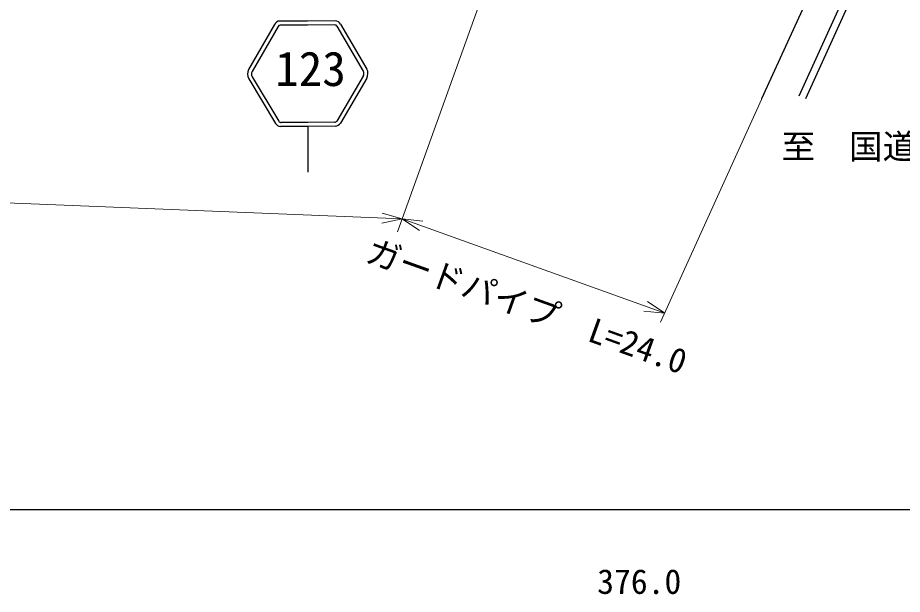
# Model space of a CAD drawing. Units: millimetres, scale not verified. Extents: x 40000 to 680000, y 20000 to 380000.
# Drawn here: x 397924 to 463500, y 198715 to 241481 of the extents above; entities that cross this region are included whole.
import ezdxf
from ezdxf.enums import TextEntityAlignment as Align

# ---------------------------------------------------------------- set-up
doc = ezdxf.new("R2010")
doc.units = ezdxf.units.MM
doc.header["$LTSCALE"] = 1000
for name, color, linetype, lineweight in [('M-BGD', 7, 'Continuous', 25), ('M-BMK-HTXT', 7, 'Continuous', 13), ('M-STR-HTXT', 7, 'Continuous', 13), ('M-STR-STRC', 7, 'Continuous', 25), ('M-TTL-BAND', 7, 'Continuous', 25)]:
    doc.layers.add(name, color=color, linetype=linetype, lineweight=lineweight)
doc.styles.add('ＭＳ ゴシック', font='')
doc.styles.get('ＭＳ ゴシック').set_extended_font_data('MS Gothic')

msp = doc.modelspace()

# ---------------------------------------------------------------- linework, layer by layer
at = {"layer": 'M-BGD'}
msp.add_line((453075, 235478), (459829, 250220), dxfattribs=at)
msp.add_lwpolyline([(455856, 235685), (462008, 249243), (462486, 249026), (456335, 235468)], dxfattribs=at)
at = {"layer": 'M-STR-HTXT'}
for p, q in [((434866, 250084), (426091, 225610)), ((454639, 238892), (445585, 218903)), ((279895, 232479), (426428, 226551)), ((426428, 226551), (424945, 226986)), ((426428, 226551), (424915, 226237)), ((445889, 219574), (426428, 226551)), ((426428, 226551), (427714, 225692)), ((426428, 226551), (427967, 226398)), ((445889, 219574), (444603, 220433)), ((445889, 219574), (444350, 219727))]:
    msp.add_line(p, q, dxfattribs=at)
at = {"layer": 'M-STR-STRC'}
for p, q in [((416968, 240980), (415037, 237638)), ((417228, 240830), (415297, 237488)), ((421586, 240848), (423544, 237522)), ((421844, 241001), (423803, 237674)), ((415046, 236950), (417026, 233643)), ((415304, 237104), (417284, 233797)), ((423541, 237138), (421589, 233815)), ((423800, 236986), (421847, 233663)), ((419439, 233408), (419439, 230022))]:
    msp.add_line(p, q, dxfattribs=at)
for points in [[(421469, 241251), (419405, 241233), (417341, 241233)], [(421436, 240950), (419408, 240934), (417377, 240933)], [(421432, 233724), (419436, 233708), (417441, 233708)], [(421472, 233424), (419439, 233408), (417403, 233408)]]:
    msp.add_lwpolyline(points, dxfattribs=at)
for centre, radius, start, end in [((417358, 240807), 427, 92.29572, 156.02366), ((417399, 240743), 191, 96.53703, 152.95737), ((421416, 240760), 191, 27.51575, 83.93609), ((421456, 240824), 427, 24.44946, 88.1774), ((415664, 237302), 711, 151.80974, 209.66878), ((415664, 237302), 412, 151.80974, 209.66878), ((423179, 237333), 412, 330.80435, 28.66338), ((423179, 237333), 711, 330.80435, 28.66338), ((417517, 234009), 612, 216.76349, 259.34701), ((417452, 233911), 203, 214.0004, 273.155), ((421419, 233927), 203, 267.31812, 326.47272), ((421354, 234025), 612, 281.12611, 323.70964)]:
    msp.add_arc(centre, radius, start, end, dxfattribs=at)
at = {"layer": 'M-TTL-BAND'}
msp.add_line((40000, 205000), (579000, 205000), dxfattribs=at)

# ---------------------------------------------------------------- texts
at = {"layer": 'M-BMK-HTXT', "style": 'ＭＳ ゴシック'}
msp.add_text('至\u3000国道9号', height=1833, dxfattribs=at).set_placement((461417, 231929), align=Align.MIDDLE_CENTER)
at = {"layer": 'M-STR-HTXT', "style": 'ＭＳ ゴシック'}
msp.add_text('ガードパイプ  L=24.0', height=1833, rotation=340.276, dxfattribs=at).set_placement((435166, 218710), align=Align.BOTTOM_CENTER)
at = {"layer": 'M-STR-STRC', "style": 'ＭＳ ゴシック'}
msp.add_text('123', height=2566, dxfattribs=at).set_placement((417013, 235642), align=Align.BOTTOM_LEFT)
at = {"layer": 'M-TTL-BAND', "style": 'ＭＳ ゴシック'}
msp.add_text('376.0', height=1833, dxfattribs=at).set_placement((444000, 198195), align=Align.BOTTOM_CENTER)

doc.saveas('drawing.dxf')
